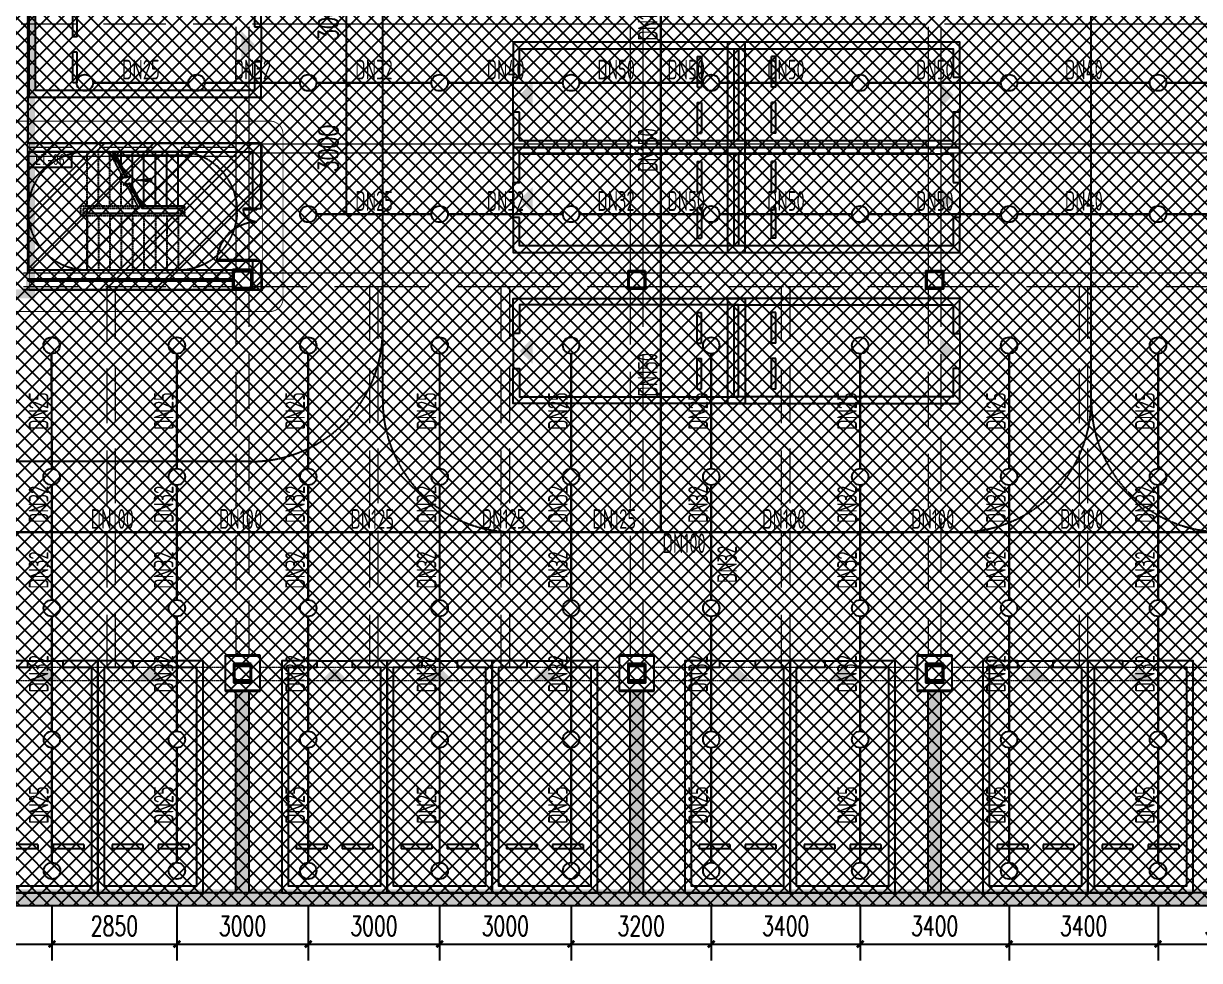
# Model space of a CAD drawing. Extents: x 6824721 to 16538177, y 2478193 to 6665639.
# Drawn here: x 8739264 to 8766110, y 2729154 to 2750555 of the extents above; entities that cross this region are included whole.
import ezdxf
from ezdxf.enums import TextEntityAlignment as Align

# ---------------------------------------------------------------- set-up
doc = ezdxf.new("R2010")
doc.units = 0
doc.header["$LTSCALE"] = 10
for name, pattern in [('__DASH', [0.35, 0.25, -0.1]), ('DASH', [0.35, 0.25, -0.1]), ('短虚线', [187.5, 125, -62.5])]:
    doc.linetypes.add(name, pattern=pattern)
for name, color, linetype in [('0-wo', 8, 'Continuous'), ('00-停车位', 67, 'Continuous'), ('A-COLUMN', 2, 'Continuous'), ('A-WALL', 2, 'Continuous'), ('PUB_HATCH', 8, 'Continuous'), ('S-梁-虚线', 4, 'DASH'), ('SRC-03F$0$A-SYMB-NUMB-T', 4, 'Continuous'), ('W-EQUIP_喷头', 7, 'Continuous'), ('W-PIPE-喷淋中', 6, 'Continuous'), ('W-TEXT_喷淋', 7, 'Continuous'), ('W-TWT_DIM', 3, 'Continuous'), ('WALL', 9, 'Continuous')]:
    doc.layers.add(name, color=color, linetype=linetype)
doc.layers.add('钢柱', color=51, linetype='Continuous', lineweight=35)
doc.layers.add('钢梁', color=141, linetype='Continuous', lineweight=18)
doc.styles.add('8B2_01', font='simhei.ttf', dxfattribs={"width": 0.8})
doc.styles.add('_TCH_DIM_T3', font='SIMPLEX', dxfattribs={"width": 0.705882, "bigfont": 'GBCBIG'})
doc.styles.add('_TWT_PIPEDN', font='TSSDENG', dxfattribs={"width": 0.8, "height": 3.5, "bigfont": 'TSSDCHN'})
doc.styles.add('SRC-03F$0$ECADI-TXT', font='simplex.shx', dxfattribs={"bigfont": 'hztxt.shx'})
doc.dimstyles.new('_TWT_ARCH&&150', dxfattribs={"dimtxt": 446.25, "dimasz": 150, "dimexe": 375, "dimexo": 450, "dimgap": 189.375, "dimtad": 1, "dimdec": 0, "dimzin": 0, "dimdsep": 46, "dimtxsty": '_TCH_DIM_T3', "dimblk": 'ARCHTICK', "dimcen": 0.09, "dimclrt": 7, "dimazin": 2, "dimtfac": 1, "dimtdec": 0, "dimtix": 1, "dimtmove": 2, "dimatfit": 3, "dimfxl": 0, "dimtolj": 1, "dimtzin": 0, "dimarcsym": 0})

# ---------------------------------------------------------------- blocks, each defined once
blk = doc.blocks.new('车位2400x5300')
at = {"layer": '00-停车位', "color": 251}
for p, q in [((-875, -1000), (-175, -1000)), ((-875, -1100), (-875, -1000)), ((-175, -1100), (-175, -1000)), ((175, -1000), (875, -1000)), ((175, -1100), (175, -1000)), ((875, -1100), (875, -1000)), ((-875, -1100), (-175, -1100)), ((175, -1100), (875, -1100)), ((400, -5300), (-400, -5300))]:
    blk.add_line(p, q, dxfattribs=at)
blk.add_lwpolyline([(400, -5150), (400, -5300), (1200, -5300), (1200, 0), (-1200, 0), (-1200, -5300), (-400, -5300), (-400, -5150), (-1050, -5150), (-1050, -150), (1050, -150), (1050, -5150), (400, -5150)], dxfattribs=at)
blk.add_lwpolyline([(0, -5150, 0, 600, 0), (0, -4850, 600, 600, 0)], format="xyseb", dxfattribs=at)
blk = doc.blocks.new('SRC-03F$0$ECADI-TAG-CODE')
at = {"layer": 'SRC-03F$0$A-SYMB-NUMB-T', "color": 1}
blk.add_lwpolyline([(3.41, 8.1), (13.41, 8.1), (13.41, 4.6), (3.41, 4.6)], close=True, dxfattribs=at)
at = {"layer": 'SRC-03F$0$A-SYMB-NUMB-T', "style": 'SRC-03F$0$ECADI-TXT', "width": 0.7}
blk.add_attdef('CODE', text='', height=2.5, dxfattribs=at).set_placement((8.41, 6.35), align=Align.MIDDLE_CENTER)
blk = doc.blocks.new('$DorLib2D$00000225')
at = {"color": 0}
for p, q in [((0.475, -0.001), (0.475, 0.752)), ((0.475, 0.752), (0.5, 0.752)), ((0.5, -0.001), (0.5, 0.752)), ((-0.5, 0), (-0.5, 0.252)), ((-0.475, 0.252), (-0.5, 0.252)), ((-0.475, 0), (-0.475, 0.252)), ((-0.475, 0), (-0.5, 0)), ((0.475, -0.001), (0.5, -0.001))]:
    blk.add_line(p, q, dxfattribs=at)
for centre, radius, start, end in [((0.505, -0.002), 0.755, 92.2493, 179.7238), ((-0.501, 0.003), 0.251, 359.7899, 84.0974)]:
    blk.add_arc(centre, radius, start, end, dxfattribs=at)
blk = doc.blocks.new('jkytk')
h = blk.add_hatch()
h.set_pattern_fill('ANSI31', color=252, scale=500)
h.set_pattern_definition([(45, (8493122.4, 3120586.9), (-561.266, 561.266), [])])
h.paths.add_polyline_path([(8434014, 2756452), (8439339, 2756452), (8439339, 2753102), (8434014, 2753102)])
at = {"color": 1, "const_width": 20}
blk.add_lwpolyline([(8434014, 2756452), (8439339, 2756452), (8439339, 2753102), (8434014, 2753102)], close=True, dxfattribs=at)
at = {"layer": 'WALL', "color": 1, "const_width": 200}
blk.add_lwpolyline([(8417164, 2796727), (8417164, 2780577), (8413214, 2780577), (8413214, 2783127), (8411314, 2783127), (8411314, 2765427), (8417114, 2765427), (8417114, 2753027), (8434039, 2753027), (8434014, 2802402), (8425839, 2802402), (8425839, 2801652), (8417164, 2801652), (8417164, 2796727)], dxfattribs=at)
blk.add_lwpolyline([(8466189, 2792334), (8461189, 2792327), (8461189, 2792327), (8434039, 2792327), (8434039, 2753027), (8434039, 2753027), (8434039, 2759127), (8434039, 2759127), (8434039, 2753027), (8403214, 2753027), (8403214, 2744027), (8403214, 2744027), (8403214, 2739327), (8479774, 2739327), (8512896, 2775811), (8504549, 2783327), (8498891, 2783328), (8498891, 2792315), (8482776, 2792342), (8482776, 2801322), (8466189, 2801322)], close=True, dxfattribs=at)
blk = doc.blocks.new('LIANGMOBAN')
at = {"layer": 'S-梁-虚线', "color": 8, "lineweight": 18}
for p, q in [((1866191, 21878), (1874391, 21878)), ((1875191, 21878), (1883391, 21878)), ((1884191, 21878), (1890191, 21878)), ((1890991, 21878), (1896991, 21878)), ((1866191, 21578), (1874391, 21578)), ((1875191, 21578), (1883391, 21578)), ((1884191, 21578), (1890191, 21578)), ((1890991, 21578), (1896991, 21578))]:
    blk.add_line(p, q, dxfattribs=at)
at = {"layer": '钢梁', "color": 8, "linetype": '短虚线', "lineweight": 18}
for p, q in [((1869741, 36578), (1871791, 36578)), ((1871791, 36578), (1874566, 36578)), ((1874641, 36503), (1874641, 33728)), ((1874641, 33753), (1869891, 33753)), ((1874641, 33728), (1874641, 33653)), ((1869791, 30578), (1871791, 30578)), ((1871691, 30578), (1871691, 21878)), ((1871791, 30578), (1874566, 30578)), ((1871891, 21878), (1871891, 30578)), ((1874641, 30503), (1874641, 22153)), ((1874941, 22153), (1874941, 30503)), ((1875016, 30578), (1877791, 30578)), ((1877691, 30578), (1877691, 21878)), ((1877791, 30578), (1880791, 30578)), ((1877891, 21878), (1877891, 30578)), ((1880691, 30578), (1880691, 21878)), ((1880791, 30578), (1883566, 30578)), ((1880891, 21878), (1880891, 30578)), ((1883641, 30503), (1883641, 22153)), ((1883941, 22153), (1883941, 30503)), ((1884016, 30578), (1887191, 30578)), ((1887091, 30578), (1887091, 21878)), ((1887191, 30578), (1890366, 30578)), ((1887291, 21878), (1887291, 30578)), ((1890441, 30503), (1890441, 22153)), ((1890741, 22153), (1890741, 30503)), ((1890816, 30578), (1893991, 30578)), ((1893891, 30578), (1893891, 21878)), ((1893991, 30578), (1897166, 30578)), ((1894091, 21878), (1894091, 30578))]:
    blk.add_line(p, q, dxfattribs=at)
at = {"layer": '钢梁', "color": 8, "lineweight": 18}
for p, q in [((1869891, 30878), (1869891, 36578)), ((1875016, 36578), (1883566, 36578)), ((1884016, 36578), (1890366, 36578)), ((1890816, 36578), (1897166, 36578)), ((1874941, 33728), (1874941, 36503)), ((1883641, 36503), (1883641, 33728)), ((1883941, 33728), (1883941, 36503)), ((1890441, 36503), (1890441, 33728)), ((1890741, 33728), (1890741, 36503)), ((1883641, 33828), (1874941, 33828)), ((1890441, 33828), (1883941, 33828)), ((1897241, 33828), (1890741, 33828)), ((1874641, 33653), (1874641, 30953)), ((1874941, 33653), (1874941, 33728)), ((1874941, 30953), (1874941, 33653)), ((1874941, 33628), (1883641, 33628)), ((1883641, 33728), (1883641, 30953)), ((1883941, 30953), (1883941, 33728)), ((1883941, 33628), (1890441, 33628)), ((1890441, 33728), (1890441, 30953)), ((1890741, 30953), (1890741, 33728)), ((1890741, 33628), (1897241, 33628)), ((1869891, 33553), (1874641, 33553)), ((1871791, 30878), (1869791, 30878)), ((1874566, 30878), (1871791, 30878)), ((1877791, 30878), (1875016, 30878)), ((1880791, 30878), (1877791, 30878)), ((1883566, 30878), (1880791, 30878)), ((1887191, 30878), (1884016, 30878)), ((1890366, 30878), (1887191, 30878)), ((1893991, 30878), (1890816, 30878)), ((1897166, 30878), (1893991, 30878))]:
    blk.add_line(p, q, dxfattribs=at)
blk = doc.blocks.new('_ArchTick')
at = {"color": 0, "linetype": 'ByBlock', "const_width": 0.4}
blk.add_lwpolyline([(-0.5, -0.5), (0.5, 0.5)], dxfattribs=at)
blk = doc.blocks.new('*D1267')
at = {"layer": 'Defpoints', "color": 0, "transparency": 16777216}
for p in [(8746635, 2749201), (8746635, 2749201), (8746635, 2746201)]:
    blk.add_point(p, dxfattribs=at)
at = {"layer": 'W-TWT_DIM', "color": 0, "lineweight": -2, "transparency": 16777216}
for p, q in [((8746185, 2749201), (8746260, 2749201)), ((8746635, 2746201), (8746635, 2749201)), ((8746185, 2746201), (8746260, 2746201))]:
    blk.add_line(p, q, dxfattribs=at)
at = {"layer": 'W-TWT_DIM', "color": 0, "lineweight": -2, "transparency": 16777216, "xscale": 150, "yscale": 150, "zscale": 150}
for p, rotation in [((8746635, 2749201), 90), ((8746635, 2746201), 270)]:
    blk.add_blockref('_ArchTick', p, dxfattribs=dict(at, rotation=rotation))
at = {"layer": 'W-TWT_DIM', "color": 7, "transparency": 16777216, "insert": (8746222, 2747701), "char_height": 446.2, "attachment_point": 5, "rotation": 90, "style": '_TCH_DIM_T3'}
blk.add_mtext('\\A1;3000', dxfattribs=at)
blk = doc.blocks.new('*D1268')
at = {"layer": 'Defpoints', "color": 0, "transparency": 16777216}
for p in [(8746635, 2752201), (8746635, 2752201), (8746635, 2749201)]:
    blk.add_point(p, dxfattribs=at)
at = {"layer": 'W-TWT_DIM', "color": 0, "lineweight": -2, "transparency": 16777216}
for p, q in [((8746185, 2752201), (8746260, 2752201)), ((8746635, 2749201), (8746635, 2752201)), ((8746185, 2749201), (8746260, 2749201))]:
    blk.add_line(p, q, dxfattribs=at)
at = {"layer": 'W-TWT_DIM', "color": 0, "lineweight": -2, "transparency": 16777216, "xscale": 150, "yscale": 150, "zscale": 150}
for p, rotation in [((8746635, 2752201), 90), ((8746635, 2749201), 270)]:
    blk.add_blockref('_ArchTick', p, dxfattribs=dict(at, rotation=rotation))
at = {"layer": 'W-TWT_DIM', "color": 7, "transparency": 16777216, "insert": (8746222, 2750701), "char_height": 446.2, "attachment_point": 5, "rotation": 90, "style": '_TCH_DIM_T3'}
blk.add_mtext('\\A1;3000', dxfattribs=at)
blk = doc.blocks.new('*D1365')
at = {"layer": 'Defpoints', "color": 0, "transparency": 16777216}
for p in [(8737064, 2730855), (8739914, 2730855), (8739914, 2729529)]:
    blk.add_point(p, dxfattribs=at)
at = {"layer": 'W-TWT_DIM', "color": 0, "lineweight": -2, "transparency": 16777216}
for p, q in [((8737064, 2730405), (8737064, 2729154)), ((8739914, 2730405), (8739914, 2729154)), ((8737064, 2729529), (8739914, 2729529))]:
    blk.add_line(p, q, dxfattribs=at)
at = {"layer": 'W-TWT_DIM', "color": 0, "lineweight": -2, "transparency": 16777216, "xscale": 150, "yscale": 150, "zscale": 150, "rotation": 180}
blk.add_blockref('_ArchTick', (8737064, 2729529), dxfattribs=at)
at = {"layer": 'W-TWT_DIM', "color": 0, "lineweight": -2, "transparency": 16777216, "xscale": 150, "yscale": 150, "zscale": 150}
blk.add_blockref('_ArchTick', (8739914, 2729529), dxfattribs=at)
at = {"layer": 'W-TWT_DIM', "color": 7, "transparency": 16777216, "insert": (8738489, 2729941), "char_height": 446.2, "attachment_point": 5, "style": '_TCH_DIM_T3'}
blk.add_mtext('\\A1;2850', dxfattribs=at)
blk = doc.blocks.new('*D1366')
at = {"layer": 'Defpoints', "color": 0, "transparency": 16777216}
for p in [(8739914, 2730855), (8742764, 2730855), (8742764, 2729529)]:
    blk.add_point(p, dxfattribs=at)
at = {"layer": 'W-TWT_DIM', "color": 0, "lineweight": -2, "transparency": 16777216}
for p, q in [((8739914, 2730405), (8739914, 2729154)), ((8742764, 2730405), (8742764, 2729154)), ((8739914, 2729529), (8742764, 2729529))]:
    blk.add_line(p, q, dxfattribs=at)
at = {"layer": 'W-TWT_DIM', "color": 0, "lineweight": -2, "transparency": 16777216, "xscale": 150, "yscale": 150, "zscale": 150, "rotation": 180}
blk.add_blockref('_ArchTick', (8739914, 2729529), dxfattribs=at)
at = {"layer": 'W-TWT_DIM', "color": 0, "lineweight": -2, "transparency": 16777216, "xscale": 150, "yscale": 150, "zscale": 150}
blk.add_blockref('_ArchTick', (8742764, 2729529), dxfattribs=at)
at = {"layer": 'W-TWT_DIM', "color": 7, "transparency": 16777216, "insert": (8741339, 2729941), "char_height": 446.2, "attachment_point": 5, "style": '_TCH_DIM_T3'}
blk.add_mtext('\\A1;2850', dxfattribs=at)
blk = doc.blocks.new('*D1367')
at = {"layer": 'Defpoints', "color": 0, "transparency": 16777216}
for p in [(8742764, 2730855), (8745764, 2730855), (8745764, 2729529)]:
    blk.add_point(p, dxfattribs=at)
at = {"layer": 'W-TWT_DIM', "color": 0, "lineweight": -2, "transparency": 16777216}
for p, q in [((8742764, 2730405), (8742764, 2729154)), ((8745764, 2730405), (8745764, 2729154)), ((8742764, 2729529), (8745764, 2729529))]:
    blk.add_line(p, q, dxfattribs=at)
at = {"layer": 'W-TWT_DIM', "color": 0, "lineweight": -2, "transparency": 16777216, "xscale": 150, "yscale": 150, "zscale": 150, "rotation": 180}
blk.add_blockref('_ArchTick', (8742764, 2729529), dxfattribs=at)
at = {"layer": 'W-TWT_DIM', "color": 0, "lineweight": -2, "transparency": 16777216, "xscale": 150, "yscale": 150, "zscale": 150}
blk.add_blockref('_ArchTick', (8745764, 2729529), dxfattribs=at)
at = {"layer": 'W-TWT_DIM', "color": 7, "transparency": 16777216, "insert": (8744264, 2729941), "char_height": 446.2, "attachment_point": 5, "style": '_TCH_DIM_T3'}
blk.add_mtext('\\A1;3000', dxfattribs=at)
blk = doc.blocks.new('*D1368')
at = {"layer": 'Defpoints', "color": 0, "transparency": 16777216}
for p in [(8745764, 2730855), (8748764, 2730855), (8748764, 2729529)]:
    blk.add_point(p, dxfattribs=at)
at = {"layer": 'W-TWT_DIM', "color": 0, "lineweight": -2, "transparency": 16777216}
for p, q in [((8745764, 2730405), (8745764, 2729154)), ((8748764, 2730405), (8748764, 2729154)), ((8745764, 2729529), (8748764, 2729529))]:
    blk.add_line(p, q, dxfattribs=at)
at = {"layer": 'W-TWT_DIM', "color": 0, "lineweight": -2, "transparency": 16777216, "xscale": 150, "yscale": 150, "zscale": 150, "rotation": 180}
blk.add_blockref('_ArchTick', (8745764, 2729529), dxfattribs=at)
at = {"layer": 'W-TWT_DIM', "color": 0, "lineweight": -2, "transparency": 16777216, "xscale": 150, "yscale": 150, "zscale": 150}
blk.add_blockref('_ArchTick', (8748764, 2729529), dxfattribs=at)
at = {"layer": 'W-TWT_DIM', "color": 7, "transparency": 16777216, "insert": (8747264, 2729941), "char_height": 446.2, "attachment_point": 5, "style": '_TCH_DIM_T3'}
blk.add_mtext('\\A1;3000', dxfattribs=at)
blk = doc.blocks.new('*D1369')
at = {"layer": 'Defpoints', "color": 0, "transparency": 16777216}
for p in [(8748764, 2730855), (8751764, 2730855), (8751764, 2729529)]:
    blk.add_point(p, dxfattribs=at)
at = {"layer": 'W-TWT_DIM', "color": 0, "lineweight": -2, "transparency": 16777216}
for p, q in [((8748764, 2730405), (8748764, 2729154)), ((8751764, 2730405), (8751764, 2729154)), ((8748764, 2729529), (8751764, 2729529))]:
    blk.add_line(p, q, dxfattribs=at)
at = {"layer": 'W-TWT_DIM', "color": 0, "lineweight": -2, "transparency": 16777216, "xscale": 150, "yscale": 150, "zscale": 150, "rotation": 180}
blk.add_blockref('_ArchTick', (8748764, 2729529), dxfattribs=at)
at = {"layer": 'W-TWT_DIM', "color": 0, "lineweight": -2, "transparency": 16777216, "xscale": 150, "yscale": 150, "zscale": 150}
blk.add_blockref('_ArchTick', (8751764, 2729529), dxfattribs=at)
at = {"layer": 'W-TWT_DIM', "color": 7, "transparency": 16777216, "insert": (8750264, 2729941), "char_height": 446.2, "attachment_point": 5, "style": '_TCH_DIM_T3'}
blk.add_mtext('\\A1;3000', dxfattribs=at)
blk = doc.blocks.new('*D1370')
at = {"layer": 'Defpoints', "color": 0, "transparency": 16777216}
for p in [(8751764, 2730855), (8754964, 2730855), (8754964, 2729529)]:
    blk.add_point(p, dxfattribs=at)
at = {"layer": 'W-TWT_DIM', "color": 0, "lineweight": -2, "transparency": 16777216}
for p, q in [((8751764, 2730405), (8751764, 2729154)), ((8754964, 2730405), (8754964, 2729154)), ((8751764, 2729529), (8754964, 2729529))]:
    blk.add_line(p, q, dxfattribs=at)
at = {"layer": 'W-TWT_DIM', "color": 0, "lineweight": -2, "transparency": 16777216, "xscale": 150, "yscale": 150, "zscale": 150, "rotation": 180}
blk.add_blockref('_ArchTick', (8751764, 2729529), dxfattribs=at)
at = {"layer": 'W-TWT_DIM', "color": 0, "lineweight": -2, "transparency": 16777216, "xscale": 150, "yscale": 150, "zscale": 150}
blk.add_blockref('_ArchTick', (8754964, 2729529), dxfattribs=at)
at = {"layer": 'W-TWT_DIM', "color": 7, "transparency": 16777216, "insert": (8753364, 2729941), "char_height": 446.2, "attachment_point": 5, "style": '_TCH_DIM_T3'}
blk.add_mtext('\\A1;3200', dxfattribs=at)
blk = doc.blocks.new('*D1371')
at = {"layer": 'Defpoints', "color": 0, "transparency": 16777216}
for p in [(8754964, 2730855), (8758364, 2730855), (8758364, 2729529)]:
    blk.add_point(p, dxfattribs=at)
at = {"layer": 'W-TWT_DIM', "color": 0, "lineweight": -2, "transparency": 16777216}
for p, q in [((8754964, 2730405), (8754964, 2729154)), ((8758364, 2730405), (8758364, 2729154)), ((8754964, 2729529), (8758364, 2729529))]:
    blk.add_line(p, q, dxfattribs=at)
at = {"layer": 'W-TWT_DIM', "color": 0, "lineweight": -2, "transparency": 16777216, "xscale": 150, "yscale": 150, "zscale": 150, "rotation": 180}
blk.add_blockref('_ArchTick', (8754964, 2729529), dxfattribs=at)
at = {"layer": 'W-TWT_DIM', "color": 0, "lineweight": -2, "transparency": 16777216, "xscale": 150, "yscale": 150, "zscale": 150}
blk.add_blockref('_ArchTick', (8758364, 2729529), dxfattribs=at)
at = {"layer": 'W-TWT_DIM', "color": 7, "transparency": 16777216, "insert": (8756664, 2729941), "char_height": 446.2, "attachment_point": 5, "style": '_TCH_DIM_T3'}
blk.add_mtext('\\A1;3400', dxfattribs=at)
blk = doc.blocks.new('*D1372')
at = {"layer": 'Defpoints', "color": 0, "transparency": 16777216}
for p in [(8758364, 2730855), (8761764, 2730855), (8761764, 2729529)]:
    blk.add_point(p, dxfattribs=at)
at = {"layer": 'W-TWT_DIM', "color": 0, "lineweight": -2, "transparency": 16777216}
for p, q in [((8758364, 2730405), (8758364, 2729154)), ((8761764, 2730405), (8761764, 2729154)), ((8758364, 2729529), (8761764, 2729529))]:
    blk.add_line(p, q, dxfattribs=at)
at = {"layer": 'W-TWT_DIM', "color": 0, "lineweight": -2, "transparency": 16777216, "xscale": 150, "yscale": 150, "zscale": 150, "rotation": 180}
blk.add_blockref('_ArchTick', (8758364, 2729529), dxfattribs=at)
at = {"layer": 'W-TWT_DIM', "color": 0, "lineweight": -2, "transparency": 16777216, "xscale": 150, "yscale": 150, "zscale": 150}
blk.add_blockref('_ArchTick', (8761764, 2729529), dxfattribs=at)
at = {"layer": 'W-TWT_DIM', "color": 7, "transparency": 16777216, "insert": (8760064, 2729941), "char_height": 446.2, "attachment_point": 5, "style": '_TCH_DIM_T3'}
blk.add_mtext('\\A1;3400', dxfattribs=at)
blk = doc.blocks.new('*D1373')
at = {"layer": 'Defpoints', "color": 0, "transparency": 16777216}
for p in [(8761764, 2730855), (8765164, 2730855), (8765164, 2729529)]:
    blk.add_point(p, dxfattribs=at)
at = {"layer": 'W-TWT_DIM', "color": 0, "lineweight": -2, "transparency": 16777216}
for p, q in [((8761764, 2730405), (8761764, 2729154)), ((8765164, 2730405), (8765164, 2729154)), ((8761764, 2729529), (8765164, 2729529))]:
    blk.add_line(p, q, dxfattribs=at)
at = {"layer": 'W-TWT_DIM', "color": 0, "lineweight": -2, "transparency": 16777216, "xscale": 150, "yscale": 150, "zscale": 150, "rotation": 180}
blk.add_blockref('_ArchTick', (8761764, 2729529), dxfattribs=at)
at = {"layer": 'W-TWT_DIM', "color": 0, "lineweight": -2, "transparency": 16777216, "xscale": 150, "yscale": 150, "zscale": 150}
blk.add_blockref('_ArchTick', (8765164, 2729529), dxfattribs=at)
at = {"layer": 'W-TWT_DIM', "color": 7, "transparency": 16777216, "insert": (8763464, 2729941), "char_height": 446.2, "attachment_point": 5, "style": '_TCH_DIM_T3'}
blk.add_mtext('\\A1;3400', dxfattribs=at)
blk = doc.blocks.new('*D1374')
at = {"layer": 'Defpoints', "color": 0, "transparency": 16777216}
for p in [(8765164, 2730855), (8768364, 2730855), (8768364, 2729529)]:
    blk.add_point(p, dxfattribs=at)
at = {"layer": 'W-TWT_DIM', "color": 0, "lineweight": -2, "transparency": 16777216}
for p, q in [((8765164, 2730405), (8765164, 2729154)), ((8768364, 2730405), (8768364, 2729154)), ((8765164, 2729529), (8768364, 2729529))]:
    blk.add_line(p, q, dxfattribs=at)
at = {"layer": 'W-TWT_DIM', "color": 0, "lineweight": -2, "transparency": 16777216, "xscale": 150, "yscale": 150, "zscale": 150, "rotation": 180}
blk.add_blockref('_ArchTick', (8765164, 2729529), dxfattribs=at)
at = {"layer": 'W-TWT_DIM', "color": 0, "lineweight": -2, "transparency": 16777216, "xscale": 150, "yscale": 150, "zscale": 150}
blk.add_blockref('_ArchTick', (8768364, 2729529), dxfattribs=at)
at = {"layer": 'W-TWT_DIM', "color": 7, "transparency": 16777216, "insert": (8766764, 2729941), "char_height": 446.2, "attachment_point": 5, "style": '_TCH_DIM_T3'}
blk.add_mtext('\\A1;3200', dxfattribs=at)
blk = doc.blocks.new('$TwtSys$00000125')
blk.add_circle((0, 0, 0), 1)

msp = doc.modelspace()

# ---------------------------------------------------------------- hatches: boundary and pattern name
h = msp.add_hatch()
h.set_pattern_fill('ANSI37', color=8, scale=150)
h.set_pattern_definition([(45, (8303016.86, 2710265.2), (-168.3798, 168.3798), []), (135, (8303016.86, 2710265.2), (-168.3798, -168.3798), [])])
h.paths.add_polyline_path([(8824414.1, 2949451.5), (8824414.1, 2935151.5), (8842714.1, 2935151.5), (8842714.1, 2879526.5), (8827964.1, 2879526.5), (8827964.1, 2881476.5), (8830839.1, 2881476.5), (8830939.1, 2886876.5), (8804334.6, 2886876.5), (8804142.3, 2820149.7), (8833564.1, 2820152.3), (8833564.1, 2817714.5), (8841204.8, 2810768), (8839163.9, 2808501.4), (8843102.6, 2804955), (8820829.2, 2780217.9), (8820829.2, 2770055.4), (8785124.6, 2730401.5), (8708264.1, 2730401.5), (8708264.1, 2736351.5), (8695014.1, 2750701.5), (8695014.1, 2775001.5), (8703014.1, 2775002.8), (8703014.1, 2949451.5), (8712039.3, 2949451.5)])
at = {"layer": '0-wo'}
for points in [[(8753264.1, 2730401.5), (8753264.1, 2730701.5), (8708564.1, 2730701.5), (8708264.1, 2730401.5)], [(8785124.6, 2730401.5), (8784991, 2730701.5), (8753264.1, 2730701.5), (8753264.1, 2730401.5)]]:
    msp.add_hatch(color=8, dxfattribs=at).paths.add_polyline_path(points)
at = {"layer": 'PUB_HATCH'}
for points in [[(8744264.1, 2730601.5), (8744414.1, 2730701.5), (8744414.1, 2735326.5), (8744114.1, 2735326.5), (8744114.1, 2730701.5)], [(8753264.1, 2730601.5), (8753414.1, 2730701.5), (8753414.1, 2735326.5), (8753114.1, 2735326.5), (8753114.1, 2730701.5)], [(8760064.1, 2730601.5), (8760214.1, 2730701.5), (8760214.1, 2735326.5), (8759914.1, 2735326.5), (8759914.1, 2730701.5)], [(8744264.1, 2730601.5), (8744114.1, 2730701.5), (8735414.1, 2730701.5), (8735264.1, 2730601.5), (8735264.1, 2730401.5), (8744264.1, 2730401.5)], [(8753264.1, 2730601.5), (8753114.1, 2730701.5), (8744414.1, 2730701.5), (8744264.1, 2730601.5), (8744264.1, 2730401.5), (8753264.1, 2730401.5)], [(8760064.1, 2730601.5), (8759914.1, 2730701.5), (8753414.1, 2730701.5), (8753264.1, 2730601.5), (8753264.1, 2730401.5), (8760064.1, 2730401.5)], [(8766864.1, 2730601.5), (8766714.1, 2730701.5), (8760214.1, 2730701.5), (8760064.1, 2730601.5), (8760064.1, 2730401.5), (8766864.1, 2730401.5)]]:
    msp.add_hatch(color=8, dxfattribs=at).paths.add_polyline_path(points)

# ---------------------------------------------------------------- linework, layer by layer
at = {"layer": '0-wo', "color": 8}
for p, q in [((8739364.1, 2783601.5), (8739364.1, 2747826.5)), ((8739364.1, 2747826.5), (8744689.1, 2747826.5)), ((8744689.1, 2746326.5), (8744689.1, 2747826.5)), ((8739364.1, 2747626.5), (8744489.1, 2747626.5)), ((8739364.1, 2747626.5), (8739364.1, 2744926.5)), ((8741215.7, 2747626.5), (8743054.1, 2747626.5)), ((8741215.7, 2747626.5), (8741215.7, 2747544.5)), ((8741215.7, 2747544.5), (8743054.1, 2747544.5)), ((8742794.1, 2747626.5), (8741286.3, 2747626.5)), ((8741286.3, 2747626.5), (8741591.9, 2747038.5)), ((8741494.1, 2747226.7), (8741494.1, 2747626.5)), ((8741754.1, 2746726.3), (8741754.1, 2747626.5)), ((8742014.1, 2746386.5), (8742014.1, 2747626.5)), ((8742274.1, 2746386.5), (8742274.1, 2747626.5)), ((8742534.1, 2746386.5), (8742534.1, 2747626.5)), ((8742794.1, 2746386.5), (8742794.1, 2747626.5)), ((8743054.1, 2747626.5), (8743054.1, 2747544.5)), ((8744489.1, 2747626.5), (8744489.1, 2746326.5)), ((8741723.7, 2747067.6), (8741541.8, 2746869.4)), ((8741541.8, 2746869.4), (8741665.5, 2746896.8)), ((8741591.9, 2747038.5), (8741723.7, 2747067.6)), ((8741665.5, 2746896.8), (8741961.8, 2746326.5)), ((8742914.1, 2746386.5), (8741930.7, 2746386.5)), ((8742914.1, 2746326.5), (8742914.1, 2746386.5)), ((8742794.1, 2746326.5), (8741961.8, 2746326.5)), ((8742914.1, 2746326.5), (8741961.8, 2746326.5)), ((8744489.1, 2746326.5), (8744689.1, 2746326.5)), ((8744689.1, 2745126.5), (8744489.1, 2745126.5)), ((8744489.1, 2745126.5), (8744489.1, 2744926.5)), ((8744689.1, 2744826.5), (8744689.1, 2745126.5)), ((8739364.1, 2744926.5), (8744039.1, 2744926.5)), ((8744489.1, 2744926.5), (8744039.1, 2744926.5)), ((8744039.1, 2744926.5), (8744039.1, 2744476.5)), ((8744489.1, 2744476.5), (8744489.1, 2744926.5)), ((8744689.1, 2744826.5), (8744689.1, 2744476.5)), ((8753464.1, 2744901.5), (8753064.1, 2744901.5)), ((8753064.1, 2744901.5), (8753064.1, 2744501.5)), ((8753464.1, 2744501.5), (8753464.1, 2744901.5)), ((8760264.1, 2744901.5), (8759864.1, 2744901.5)), ((8759864.1, 2744901.5), (8759864.1, 2744501.5)), ((8760264.1, 2744501.5), (8760264.1, 2744901.5)), ((8739364.1, 2744726.5), (8744039.1, 2744726.5)), ((8739364.1, 2744726.5), (8739364.1, 2744676.5)), ((8739364.1, 2744676.5), (8744039.1, 2744676.5)), ((8744489.1, 2744726.5), (8744489.1, 2744676.5)), ((8753064.1, 2744501.5), (8753464.1, 2744501.5)), ((8759864.1, 2744501.5), (8760264.1, 2744501.5)), ((8739264.1, 2744476.5), (8744039.1, 2744476.5)), ((8744039.1, 2744476.5), (8744489.1, 2744476.5)), ((8744489.1, 2744476.5), (8744689.1, 2744476.5)), ((8744664.1, 2736101.5), (8743864.1, 2736101.5)), ((8743864.1, 2736101.5), (8743864.1, 2735301.5)), ((8744664.1, 2735301.5), (8744664.1, 2736101.5)), ((8753664.1, 2736101.5), (8752864.1, 2736101.5)), ((8752864.1, 2736101.5), (8752864.1, 2735301.5)), ((8753664.1, 2735301.5), (8753664.1, 2736101.5)), ((8760464.1, 2736101.5), (8759664.1, 2736101.5)), ((8759664.1, 2736101.5), (8759664.1, 2735301.5)), ((8760464.1, 2735301.5), (8760464.1, 2736101.5)), ((8743864.1, 2735301.5), (8744664.1, 2735301.5)), ((8752864.1, 2735301.5), (8753664.1, 2735301.5)), ((8759664.1, 2735301.5), (8760464.1, 2735301.5)), ((8753264.1, 2730701.5), (8708564.1, 2730701.5)), ((8784991, 2730701.5), (8753264.1, 2730701.5)), ((8753264.1, 2730401.5), (8708264.1, 2730401.5)), ((8753389.1, 2730401.5), (8753139.1, 2730401.5)), ((8785124.6, 2730401.5), (8753264.1, 2730401.5))]:
    msp.add_line(p, q, dxfattribs=at)
at = {"layer": '0-wo', "color": 8, "linetype": 'DASH'}
for p, q in [((8740714.1, 2747626.5), (8739364.1, 2747626.5)), ((8739364.1, 2747626.5), (8739364.1, 2744926.5)), ((8741230, 2747626.5), (8740714.1, 2747626.5)), ((8740714.1, 2746386.5), (8740714.1, 2747626.5)), ((8740714.1, 2746386.5), (8740714.1, 2747626.5)), ((8740974.1, 2746386.5), (8740974.1, 2747626.5)), ((8741541.3, 2747027.3), (8741230, 2747626.5)), ((8741234.1, 2746386.5), (8741234.1, 2747618.6)), ((8742794.1, 2747626.5), (8741342.7, 2747626.5)), ((8741642.4, 2747049.7), (8741342.7, 2747626.5)), ((8741494.1, 2747335.1), (8741494.1, 2747626.5)), ((8741754.1, 2746834.7), (8741754.1, 2747626.5)), ((8742014.1, 2746386.5), (8742014.1, 2747626.5)), ((8742274.1, 2746386.5), (8742274.1, 2747626.5)), ((8742534.1, 2746386.5), (8742534.1, 2747626.5)), ((8742794.1, 2746386.5), (8742794.1, 2747626.5)), ((8741494.1, 2746386.5), (8741494.1, 2747118.2)), ((8741723.7, 2747067.6), (8741541.3, 2747027.3)), ((8741541.8, 2746869.4), (8741723.7, 2747067.6)), ((8741716.1, 2746907.9), (8741541.8, 2746869.4)), ((8742018.2, 2746326.5), (8741716.1, 2746907.9)), ((8741905.5, 2746326.5), (8741615, 2746885.6)), ((8741874.3, 2746386.5), (8740564.1, 2746386.5)), ((8740564.1, 2746386.5), (8740564.1, 2746166.5)), ((8741754.1, 2746386.5), (8741754.1, 2746617.9)), ((8742944.1, 2746386.5), (8741987, 2746386.5)), ((8742944.1, 2746166.5), (8742944.1, 2746386.5)), ((8740564.1, 2746166.5), (8742944.1, 2746166.5)), ((8741905.5, 2746326.5), (8740624.1, 2746326.5)), ((8740624.1, 2746326.5), (8740624.1, 2746226.5)), ((8740624.1, 2746226.5), (8742884.1, 2746226.5)), ((8741905.5, 2746326.5), (8740714.1, 2746326.5)), ((8740714.1, 2746226.5), (8740714.1, 2746326.5)), ((8740714.1, 2746226.5), (8742794.1, 2746226.5)), ((8740714.1, 2746166.5), (8740714.1, 2744926.5)), ((8740714.1, 2744926.5), (8740714.1, 2746166.5)), ((8740974.1, 2746166.5), (8740974.1, 2744926.5)), ((8741234.1, 2746166.5), (8741234.1, 2744926.5)), ((8741494.1, 2746166.5), (8741494.1, 2744926.5)), ((8741754.1, 2746166.5), (8741754.1, 2744926.5)), ((8742014.1, 2746166.5), (8742014.1, 2744926.5)), ((8742794.1, 2746326.5), (8742018.2, 2746326.5)), ((8742884.1, 2746326.5), (8742018.2, 2746326.5)), ((8742274.1, 2746166.5), (8742274.1, 2744926.5)), ((8742534.1, 2746166.5), (8742534.1, 2744926.5)), ((8742794.1, 2746326.5), (8742794.1, 2746226.5)), ((8742794.1, 2746166.5), (8742794.1, 2744926.5)), ((8742884.1, 2746226.5), (8742884.1, 2746326.5)), ((8739364.1, 2744926.5), (8740714.1, 2744926.5)), ((8740714.1, 2744926.5), (8742794.1, 2744926.5))]:
    msp.add_line(p, q, dxfattribs=at)
at = {"layer": '0-wo', "color": 8, "linetype": '__DASH', "ltscale": 1.5}
for points in [[(8779889.1, 2818201.5), (8779889.1, 2741939, -0.4142136), (8776889.1, 2738939), (8750464.1, 2738939)], [(8744464.1, 2740551.5, 0.4142136), (8747464.1, 2743551.5)], [(8750464.1, 2738939, -0.4142136), (8747464.1, 2741939)], [(8760639.1, 2738939, 0.4142136), (8763639.1, 2741939)], [(8766639.1, 2738939, -0.4142136), (8763639.1, 2741939)]]:
    msp.add_lwpolyline(points, format="xyb", dxfattribs=at)
for points in [[(8747464.1, 2741939), (8747464.1, 2812201.5)], [(8763639.1, 2741939), (8763639.1, 2812201.5)], [(8744464.1, 2740551.5), (8709024.1, 2740551.5)]]:
    msp.add_lwpolyline(points, dxfattribs=at)
at = {"layer": '0-wo', "color": 8, "linetype": 'DASH', "const_width": 20}
msp.add_lwpolyline([(8744889.1, 2748326.5), (8738964.1, 2748326.5, 0.4142136), (8738664.1, 2748026.5), (8738664.1, 2744276.5, 0.4142136), (8738964.1, 2743976.5), (8744889.1, 2743976.5, 0.4142136), (8745189.1, 2744276.5), (8745189.1, 2748026.5, 0.4142136)], format="xyb", close=True, dxfattribs=at)
at = {"layer": '0-wo', "color": 8}
msp.add_lwpolyline([(8742924.1, 2746976.5, 0, 0, 0), (8741754.1, 2746976.5, 0, 120, 0), (8742204.1, 2746976.5, 0, 0, 0)], format="xyseb", dxfattribs=at)
at = {"layer": '0-wo', "color": 8, "lineweight": 35}
for points in [[(8744489.1, 2744926.5), (8744039.1, 2744926.5), (8744039.1, 2744476.5), (8744489.1, 2744476.5)], [(8744459.1, 2744506.5), (8744069.1, 2744506.5), (8744069.1, 2744896.5), (8744459.1, 2744896.5)], [(8753464.1, 2744901.5), (8753064.1, 2744901.5), (8753064.1, 2744501.5), (8753464.1, 2744501.5)], [(8753444.1, 2744521.5), (8753084.1, 2744521.5), (8753084.1, 2744881.5), (8753444.1, 2744881.5)], [(8760264.1, 2744901.5), (8759864.1, 2744901.5), (8759864.1, 2744501.5), (8760264.1, 2744501.5)], [(8760244.1, 2744521.5), (8759884.1, 2744521.5), (8759884.1, 2744881.5), (8760244.1, 2744881.5)], [(8744464.1, 2735901.5), (8744064.1, 2735901.5), (8744064.1, 2735501.5), (8744464.1, 2735501.5)], [(8753464.1, 2735901.5), (8753064.1, 2735901.5), (8753064.1, 2735501.5), (8753464.1, 2735501.5)], [(8760264.1, 2735901.5), (8759864.1, 2735901.5), (8759864.1, 2735501.5), (8760264.1, 2735501.5)], [(8744444.1, 2735521.5), (8744084.1, 2735521.5), (8744084.1, 2735881.5), (8744444.1, 2735881.5)], [(8753444.1, 2735521.5), (8753084.1, 2735521.5), (8753084.1, 2735881.5), (8753444.1, 2735881.5)], [(8760244.1, 2735521.5), (8759884.1, 2735521.5), (8759884.1, 2735881.5), (8760244.1, 2735881.5)]]:
    msp.add_lwpolyline(points, close=True, dxfattribs=at)
at = {"layer": '0-wo', "color": 8, "linetype": 'DASH'}
for centre, start, end in [((8740714.1, 2746276.5), 90, 270), ((8742794.1, 2746276.5), 270, 90)]:
    msp.add_arc(centre, 1350, start, end, dxfattribs=at)
at = {"layer": 'A-COLUMN', "color": 8}
for p, q in [((8744664.1, 2736126.5), (8743864.1, 2736126.5)), ((8743864.1, 2736126.5), (8743864.1, 2735326.5)), ((8744664.1, 2735326.5), (8744664.1, 2736126.5)), ((8753664.1, 2736126.5), (8752864.1, 2736126.5)), ((8752864.1, 2736126.5), (8752864.1, 2735326.5)), ((8753664.1, 2735326.5), (8753664.1, 2736126.5)), ((8760464.1, 2736126.5), (8759664.1, 2736126.5)), ((8759664.1, 2736126.5), (8759664.1, 2735326.5)), ((8760464.1, 2735326.5), (8760464.1, 2736126.5)), ((8743864.1, 2735326.5), (8744664.1, 2735326.5)), ((8752864.1, 2735326.5), (8753664.1, 2735326.5)), ((8759664.1, 2735326.5), (8760464.1, 2735326.5))]:
    msp.add_line(p, q, dxfattribs=at)
at = {"layer": 'A-WALL', "color": 8}
for p, q in [((8744114.1, 2730701.5), (8744114.1, 2735326.5)), ((8744114.1, 2735326.5), (8744414.1, 2735326.5)), ((8744414.1, 2730701.5), (8744414.1, 2735326.5)), ((8753114.1, 2730701.5), (8753114.1, 2735326.5)), ((8753114.1, 2735326.5), (8753414.1, 2735326.5)), ((8753414.1, 2730701.5), (8753414.1, 2735326.5)), ((8759914.1, 2730701.5), (8759914.1, 2735326.5)), ((8759914.1, 2735326.5), (8760214.1, 2735326.5)), ((8760214.1, 2730701.5), (8760214.1, 2735326.5)), ((8744114.1, 2730701.5), (8735414.1, 2730701.5)), ((8753114.1, 2730701.5), (8744414.1, 2730701.5)), ((8759914.1, 2730701.5), (8753414.1, 2730701.5)), ((8766714.1, 2730701.5), (8760214.1, 2730701.5)), ((8744264.1, 2730401.5), (8735264.1, 2730401.5)), ((8753264.1, 2730401.5), (8744264.1, 2730401.5)), ((8753389.1, 2730401.5), (8753139.1, 2730401.5)), ((8760064.1, 2730401.5), (8753264.1, 2730401.5)), ((8766864.1, 2730401.5), (8760064.1, 2730401.5))]:
    msp.add_line(p, q, dxfattribs=at)
at = {"layer": 'W-PIPE-喷淋中', "ltscale": 1.5, "const_width": 52.5}
for points in [[(8753814.1, 2752201.5), (8753814.1, 2749201.5)], [(8743026.6, 2749201.5), (8740851.6, 2749201.5)], [(8745576.6, 2749201.5), (8743401.6, 2749201.5)], [(8748576.6, 2749201.5), (8745951.6, 2749201.5)], [(8751576.6, 2749201.5), (8748951.6, 2749201.5)], [(8753814.1, 2749201.5), (8751951.6, 2749201.5)], [(8754776.6, 2749201.5), (8753814.1, 2749201.5)], [(8753814.1, 2749201.5), (8753814.1, 2746201.5)], [(8758176.6, 2749201.5), (8755151.6, 2749201.5)], [(8761576.6, 2749201.5), (8758551.6, 2749201.5)], [(8764976.6, 2749201.5), (8761951.6, 2749201.5)], [(8765351.6, 2749201.5), (8768176.6, 2749201.5)], [(8748576.6, 2746201.5), (8745951.6, 2746201.5)], [(8751576.6, 2746201.5), (8748951.6, 2746201.5)], [(8753814.1, 2746201.5), (8751951.6, 2746201.5)], [(8754776.6, 2746201.5), (8753814.1, 2746201.5)], [(8753814.1, 2746201.5), (8753814.1, 2738939)], [(8758176.6, 2746201.5), (8755151.6, 2746201.5)], [(8761576.6, 2746201.5), (8758551.6, 2746201.5)], [(8764976.6, 2746201.5), (8761951.6, 2746201.5)], [(8765351.6, 2746201.5), (8768176.6, 2746201.5)], [(8739905.7, 2743014), (8739907.5, 2740389)], [(8742764.1, 2743014), (8742764.1, 2740389)], [(8745764.1, 2743014), (8745764.1, 2740389)], [(8748764.1, 2743014), (8748764.1, 2740389)], [(8751764.1, 2743014), (8751764.1, 2740389)], [(8754964.1, 2743014), (8754964.1, 2740389)], [(8758364.1, 2743014), (8758364.1, 2740389)], [(8761764.1, 2743014), (8761764.1, 2740389)], [(8765164.1, 2743014), (8765164.1, 2740389)], [(8739907.7, 2740014), (8739908.4, 2738939)], [(8742764.1, 2740014), (8742764.1, 2738939)], [(8745764.1, 2740014), (8745764.1, 2738939)], [(8748764.1, 2740014), (8748764.1, 2738939)], [(8751764.1, 2740014), (8751764.1, 2738939)], [(8754964.1, 2740014), (8754964.1, 2738939)], [(8758364.1, 2740014), (8758364.1, 2738939)], [(8761764.1, 2740014), (8761764.1, 2738939)], [(8765164.1, 2740014), (8765164.1, 2738939)], [(8739908.4, 2738939), (8737064.1, 2738939)], [(8739908.4, 2738939), (8739909.5, 2737389)], [(8742764.1, 2738939), (8739908.4, 2738939)], [(8742764.1, 2738939), (8742764.1, 2737389)], [(8745764.1, 2738939), (8742764.1, 2738939)], [(8745764.1, 2738939), (8745764.1, 2737389)], [(8748764.1, 2738939), (8745764.1, 2738939)], [(8748764.1, 2738939), (8748764.1, 2737389)], [(8751764.1, 2738939), (8748764.1, 2738939)], [(8751764.1, 2738939), (8751764.1, 2737389)], [(8753814.1, 2738939), (8751764.1, 2738939)], [(8754964.1, 2738939), (8753814.1, 2738939)], [(8754964.1, 2738939), (8754964.1, 2737389)], [(8758364.1, 2738939), (8754964.1, 2738939)], [(8758364.1, 2738939), (8758364.1, 2737389)], [(8761764.1, 2738939), (8758364.1, 2738939)], [(8765164.1, 2738939), (8761764.1, 2738939)], [(8761764.1, 2738939), (8761764.1, 2737389)], [(8765164.1, 2738939), (8765164.1, 2737389)], [(8768364.1, 2738939), (8765164.1, 2738939)], [(8739909.7, 2737014), (8739911.5, 2734389)], [(8742764.1, 2737014), (8742764.1, 2734389)], [(8745764.1, 2737014), (8745764.1, 2734389)], [(8748764.1, 2737014), (8748764.1, 2734389)], [(8751764.1, 2737014), (8751764.1, 2734389)], [(8754964.1, 2737014), (8754964.1, 2734389)], [(8758364.1, 2737014), (8758364.1, 2734389)], [(8761764.1, 2737014), (8761764.1, 2734389)], [(8765164.1, 2737014), (8765164.1, 2734389)], [(8739911.8, 2734014), (8739913.6, 2731389)], [(8742764.1, 2734014), (8742764.1, 2731389)], [(8745764.1, 2734014), (8745764.1, 2731389)], [(8748764.1, 2734014), (8748764.1, 2731389)], [(8751764.1, 2734014), (8751764.1, 2731389)], [(8754964.1, 2734014), (8754964.1, 2731389)], [(8758364.1, 2734014), (8758364.1, 2731389)], [(8761764.1, 2734014), (8761764.1, 2731389)], [(8765164.1, 2734014), (8765164.1, 2731389)]]:
    msp.add_lwpolyline(points, dxfattribs=at)
at = {"layer": '钢柱', "color": 8, "lineweight": 35}
for points in [[(8744464.1, 2735926.5), (8744064.1, 2735926.5), (8744064.1, 2735526.5), (8744464.1, 2735526.5)], [(8744444.1, 2735546.5), (8744084.1, 2735546.5), (8744084.1, 2735906.5), (8744444.1, 2735906.5)], [(8753464.1, 2735926.5), (8753064.1, 2735926.5), (8753064.1, 2735526.5), (8753464.1, 2735526.5)], [(8753444.1, 2735546.5), (8753084.1, 2735546.5), (8753084.1, 2735906.5), (8753444.1, 2735906.5)], [(8760264.1, 2735926.5), (8759864.1, 2735926.5), (8759864.1, 2735526.5), (8760264.1, 2735526.5)], [(8760244.1, 2735546.5), (8759884.1, 2735546.5), (8759884.1, 2735906.5), (8760244.1, 2735906.5)]]:
    msp.add_lwpolyline(points, close=True, dxfattribs=at)

# ---------------------------------------------------------------- block references
msp.add_blockref('jkytk', (305383.7, -8645.8))
at = {"layer": '0-wo', "color": 8}
for p, rotation in [((8739389.1, 2750076.5), 90), ((8755739.1, 2748926.5), 270), ((8755339.1, 2748926.5), 90), ((8755739.1, 2746526.5), 270), ((8755339.1, 2746526.5), 90), ((8755339.1, 2743076.5), 90), ((8739764.1, 2730701.5), 180), ((8742164.1, 2730701.5), 180), ((8746364.1, 2730701.5), 180), ((8748764.1, 2730701.5), 180), ((8751164.1, 2730701.5), 180), ((8755564.1, 2730701.5), 180), ((8757964.1, 2730701.5), 180), ((8762364.1, 2730701.5), 180), ((8764764.1, 2730701.5), 180)]:
    msp.add_blockref('车位2400x5300', p, dxfattribs=dict(at, rotation=rotation))
ref = msp.add_blockref('SRC-03F$0$ECADI-TAG-CODE', (8740704.9, 2746816.5), dxfattribs=dict(at, xscale=-100, yscale=100, zscale=100))
ref.add_attrib('CODE', 'LT-06', dxfattribs={"layer": 'SRC-03F$0$A-SYMB-NUMB-T', "height": 250, "style": '8B2_01', "width": 0.8}).set_placement((8739864.1, 2747451.5), align=Align.MIDDLE_CENTER)
at = {"layer": '0-wo', "color": 8, "xscale": 1200, "yscale": -1200, "zscale": 200, "rotation": 270}
msp.add_blockref('$DorLib2D$00000225', (8744589.1, 2745726.5), dxfattribs=at)
at = {"layer": '0-wo', "color": 8, "xscale": -1, "rotation": 269.9999999717715}
msp.add_blockref('车位2400x5300', (8755739.1, 2743076.5), dxfattribs=at)
at = {"layer": 'W-EQUIP_喷头', "xscale": 187.5, "yscale": 187.5, "zscale": 187.5}
for p in [(8740664.1, 2749201.5), (8743214.1, 2749201.5), (8745764.1, 2749201.5), (8748764.1, 2749201.5), (8751764.1, 2749201.5), (8754964.1, 2749201.5), (8758364.1, 2749201.5), (8761764.1, 2749201.5), (8765164.1, 2749201.5), (8745764.1, 2746201.5), (8748764.1, 2746201.5), (8751764.1, 2746201.5), (8754964.1, 2746201.5), (8758364.1, 2746201.5), (8761764.1, 2746201.5), (8765164.1, 2746201.5), (8739905.6, 2743201.5), (8742764.1, 2743201.5), (8745764.1, 2743201.5), (8748764.1, 2743201.5), (8751764.1, 2743201.5), (8754964.1, 2743201.5), (8758364.1, 2743201.5), (8761764.1, 2743201.5), (8765164.1, 2743201.5), (8739907.6, 2740201.5), (8742764.1, 2740201.5), (8745764.1, 2740201.5), (8748764.1, 2740201.5), (8751764.1, 2740201.5), (8754964.1, 2740201.5), (8758364.1, 2740201.5), (8761764.1, 2740201.5), (8765164.1, 2740201.5), (8739909.6, 2737201.5), (8742764.1, 2737201.5), (8745764.1, 2737201.5), (8748764.1, 2737201.5), (8751764.1, 2737201.5), (8754964.1, 2737201.5), (8758364.1, 2737201.5), (8761764.1, 2737201.5), (8765164.1, 2737201.5), (8739911.6, 2734201.5), (8742764.1, 2734201.5), (8745764.1, 2734201.5), (8748764.1, 2734201.5), (8751764.1, 2734201.5), (8754964.1, 2734201.5), (8758364.1, 2734201.5), (8761764.1, 2734201.5), (8765164.1, 2734201.5), (8739913.7, 2731201.5), (8742764.1, 2731201.5), (8745764.1, 2731201.5), (8748764.1, 2731201.5), (8751764.1, 2731201.5), (8754964.1, 2731201.5), (8758364.1, 2731201.5), (8761764.1, 2731201.5), (8765164.1, 2731201.5)]:
    msp.add_blockref('$TwtSys$00000125', p, dxfattribs=at)
at = {"layer": '钢梁', "color": 6}
msp.add_blockref('LIANGMOBAN', (6869472.7, 2713973), dxfattribs=at)

# ---------------------------------------------------------------- texts
at = {"layer": 'W-TEXT_喷淋', "style": '_TWT_PIPEDN', "width": 0.64}
for s, p in [('DN150', (8753739.1, 2750164.2)), ('DN150', (8753739.1, 2747164.2)), ('DN150', (8753739.1, 2742033)), ('DN25', (8739831.6, 2741275)), ('DN25', (8742689.1, 2741275)), ('DN25', (8745689.1, 2741275)), ('DN25', (8748689.1, 2741275)), ('DN25', (8751689.1, 2741275)), ('DN25', (8754889.1, 2741275)), ('DN25', (8758289.1, 2741275)), ('DN25', (8761689.1, 2741275)), ('DN25', (8765089.1, 2741275)), ('DN32', (8739833, 2739143.8)), ('DN32', (8742689.1, 2739143.8)), ('DN32', (8745689.1, 2739143.8)), ('DN32', (8748689.1, 2739143.8)), ('DN32', (8751689.1, 2739143.8)), ('DN32', (8754889.1, 2739143.8)), ('DN32', (8758289.1, 2739143.8)), ('DN32', (8761689.1, 2739143.8)), ('DN32', (8765089.1, 2739143.8)), ('DN32', (8755551.1, 2737773.4)), ('DN32', (8739834, 2737643.8)), ('DN32', (8742689.1, 2737643.8)), ('DN32', (8745689.1, 2737643.8)), ('DN32', (8748689.1, 2737643.8)), ('DN32', (8751689.1, 2737643.8)), ('DN32', (8758289.1, 2737643.8)), ('DN32', (8761689.1, 2737643.8)), ('DN32', (8765089.1, 2737643.8)), ('DN32', (8739835.6, 2735275)), ('DN32', (8742689.1, 2735275)), ('DN32', (8745689.1, 2735275)), ('DN32', (8748689.1, 2735275)), ('DN32', (8751689.1, 2735275)), ('DN32', (8754889.1, 2735275)), ('DN32', (8758289.1, 2735275)), ('DN32', (8761689.1, 2735275)), ('DN32', (8765089.1, 2735275)), ('DN25', (8739837.7, 2732275)), ('DN25', (8742689.1, 2732275)), ('DN25', (8745689.1, 2732275)), ('DN25', (8748689.1, 2732275)), ('DN25', (8751689.1, 2732275)), ('DN25', (8754889.1, 2732275)), ('DN25', (8758289.1, 2732275)), ('DN25', (8761689.1, 2732275)), ('DN25', (8765089.1, 2732275))]:
    msp.add_text(s, height=450, rotation=90, dxfattribs=at).set_placement(p)
for s, p in [('DN25', (8741512.6, 2749276.5)), ('DN32', (8744062.6, 2749276.5)), ('DN32', (8746837.6, 2749276.5)), ('DN40', (8749837.6, 2749276.5)), ('DN50', (8752362.6, 2749276.5)), ('DN50', (8753962.6, 2749276.5)), ('DN50', (8756237.6, 2749276.5)), ('DN50', (8759637.6, 2749276.5)), ('DN40', (8763037.6, 2749276.5)), ('DN25', (8746837.6, 2746276.5)), ('DN32', (8749837.6, 2746276.5)), ('DN32', (8752362.6, 2746276.5)), ('DN50', (8753962.6, 2746276.5)), ('DN50', (8756237.6, 2746276.5)), ('DN50', (8759637.6, 2746276.5)), ('DN40', (8763037.6, 2746276.5)), ('DN100', (8740799, 2739014)), ('DN100', (8743726.9, 2739014)), ('DN125', (8746726.9, 2739014)), ('DN125', (8749726.9, 2739014)), ('DN125', (8752251.9, 2739014)), ('DN100', (8756126.9, 2739014)), ('DN100', (8759526.9, 2739014)), ('DN100', (8762926.9, 2739014)), ('DN100', (8753851.9, 2738459.7))]:
    msp.add_text(s, height=450, dxfattribs=at).set_placement(p)

# ---------------------------------------------------------------- dimensions: what is measured, and where the dimension line sits
at = {"layer": 'W-TWT_DIM'}
for p1, p2, distance, picture, middle in [((8746634.7, 2749201.5), (8746634.7, 2752201.5), 0, '*D1268', (8746222.2, 2750701.5)), ((8746634.7, 2746201.5), (8746634.7, 2749201.5), 0, '*D1267', (8746222.2, 2747701.5)), ((8737064.1, 2730854.6), (8739913.7, 2730854.6), -1325.9, '*D1365', (8738488.9, 2729941.2)), ((8739913.7, 2730854.6), (8742764.1, 2730854.6), -1325.9, '*D1366', (8741338.9, 2729941.2)), ((8742764.1, 2730854.6), (8745764.1, 2730854.6), -1325.9, '*D1367', (8744264.1, 2729941.2)), ((8745764.1, 2730854.6), (8748764.1, 2730854.6), -1325.9, '*D1368', (8747264.1, 2729941.2)), ((8748764.1, 2730854.6), (8751764.1, 2730854.6), -1325.9, '*D1369', (8750264.1, 2729941.2)), ((8751764.1, 2730854.6), (8754964.1, 2730854.6), -1325.9, '*D1370', (8753364.1, 2729941.2)), ((8754964.1, 2730854.6), (8758364.1, 2730854.6), -1325.9, '*D1371', (8756664.1, 2729941.2)), ((8758364.1, 2730854.6), (8761764.1, 2730854.6), -1325.9, '*D1372', (8760064.1, 2729941.2)), ((8761764.1, 2730854.6), (8765164.1, 2730854.6), -1325.9, '*D1373', (8763464.1, 2729941.2)), ((8765164.1, 2730854.6), (8768364.1, 2730854.6), -1325.9, '*D1374', (8766764.1, 2729941.2))]:
    dim = msp.add_aligned_dim(p1=p1, p2=p2, distance=distance, dimstyle='_TWT_ARCH&&150', dxfattribs=at)
    dim.commit()
    dim.dimension.update_dxf_attribs({"geometry": picture, "text_midpoint": middle})

doc.saveas('drawing.dxf')
